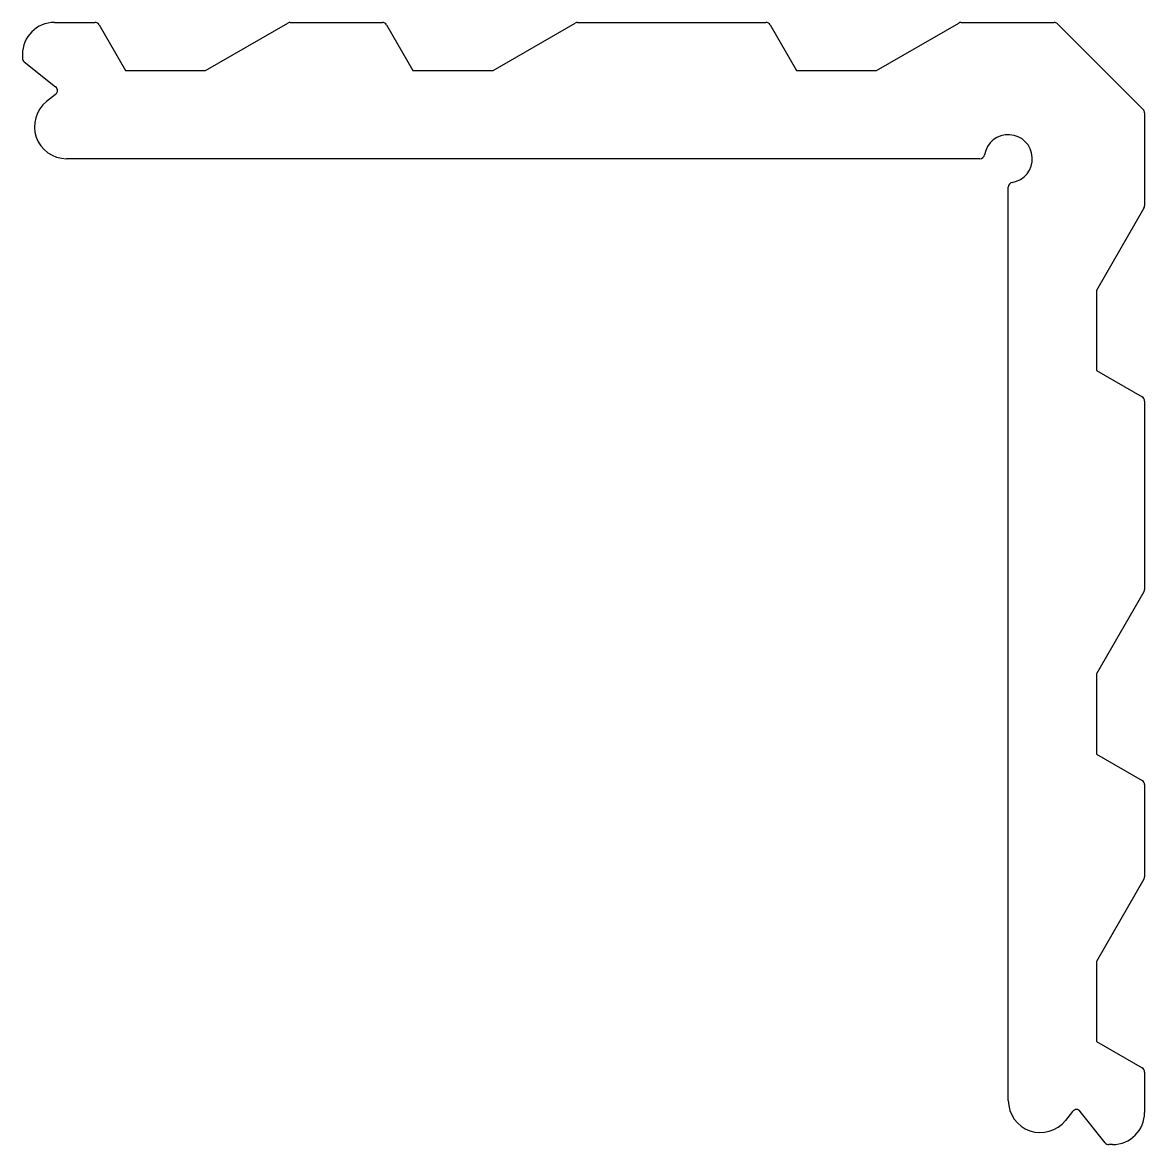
# Model space of a CAD drawing. Extents: x 2644.4 to 2714.4, y 885.6 to 955.6.
import ezdxf

# ---------------------------------------------------------------- set-up
doc = ezdxf.new("R2010")
doc.units = 0
doc.layers.get('0').update_dxf_attribs({"linetype": 'CONTINUOUS'})

msp = doc.modelspace()

# ---------------------------------------------------------------- linework, layer by layer
for p, q in [((2646.422, 955.625), (2648.947, 955.625)), ((2655.852, 952.625), (2660.979, 955.585)), ((2661.129, 955.625), (2666.875, 955.625)), ((2673.781, 952.625), (2678.907, 955.585)), ((2679.057, 955.625), (2690.804, 955.625)), ((2697.709, 952.625), (2702.835, 955.585)), ((2702.985, 955.625), (2708.781, 955.625)), ((2708.993, 955.537), (2714.334, 950.196)), ((2649.207, 955.475), (2650.852, 952.625)), ((2667.135, 955.475), (2668.781, 952.625)), ((2691.063, 955.475), (2692.709, 952.625)), ((2644.422, 953.625), (2644.422, 953.395)), ((2644.536, 953.16), (2646.493, 951.611)), ((2650.852, 952.625), (2655.852, 952.625)), ((2668.781, 952.625), (2673.781, 952.625)), ((2692.709, 952.625), (2697.709, 952.625)), ((2646.493, 951.14), (2645.929, 950.693)), ((2714.422, 949.984), (2714.422, 944.188)), ((2704.147, 947.125), (2647.171, 947.125)), ((2705.922, 888.374), (2705.922, 945.35)), ((2714.382, 944.038), (2711.422, 938.912)), ((2711.422, 938.912), (2711.422, 933.912)), ((2711.422, 933.912), (2714.272, 932.266)), ((2714.422, 932.007), (2714.422, 920.26)), ((2714.382, 920.11), (2711.422, 914.984)), ((2711.422, 914.984), (2711.422, 909.984)), ((2711.422, 909.984), (2714.272, 908.338)), ((2714.422, 908.078), (2714.422, 902.332)), ((2714.382, 902.182), (2711.422, 897.055)), ((2711.422, 897.055), (2711.422, 892.055)), ((2711.422, 892.055), (2714.272, 890.41)), ((2714.422, 890.15), (2714.422, 887.625)), ((2709.937, 887.697), (2709.49, 887.132)), ((2711.957, 885.739), (2710.407, 887.697)), ((2712.422, 885.625), (2712.192, 885.625))]:
    msp.add_line(p, q)
for centre, radius, start, end in [((2646.422, 953.625), 2, 90, 180), ((2648.947, 955.325), 0.3, 30, 90), ((2661.129, 955.325), 0.3, 90, 120), ((2666.875, 955.325), 0.3, 30, 90), ((2679.057, 955.325), 0.3, 90, 120), ((2690.804, 955.325), 0.3, 30, 90), ((2702.985, 955.325), 0.3, 90, 120), ((2708.781, 955.325), 0.3, 45, 90), ((2644.722, 953.395), 0.3, 180, 231.63216), ((2646.307, 951.375), 0.3, 308.36784, 51.63216), ((2647.171, 949.125), 2, 128.36784, 270), ((2714.122, 949.984), 0.3, 0, 45), ((2705.922, 947.125), 1.5, 279.59407, 170.40593), ((2704.147, 947.425), 0.3, 270, 350.40593), ((2706.222, 945.35), 0.3, 99.59407, 180), ((2714.122, 944.188), 0.3, 330, 360), ((2714.122, 932.007), 0.3, 0, 60), ((2714.122, 920.26), 0.3, 330, 360), ((2714.122, 908.078), 0.3, 0, 60), ((2714.122, 902.332), 0.3, 330, 360), ((2714.122, 890.15), 0.3, 0, 60), ((2707.922, 888.374), 2, 180, 321.63216), ((2710.172, 887.51), 0.3, 38.36784, 141.63216), ((2712.422, 887.625), 2, 270, 360), ((2712.192, 885.925), 0.3, 218.36784, 270)]:
    msp.add_arc(centre, radius, start, end)

doc.saveas('drawing.dxf')
